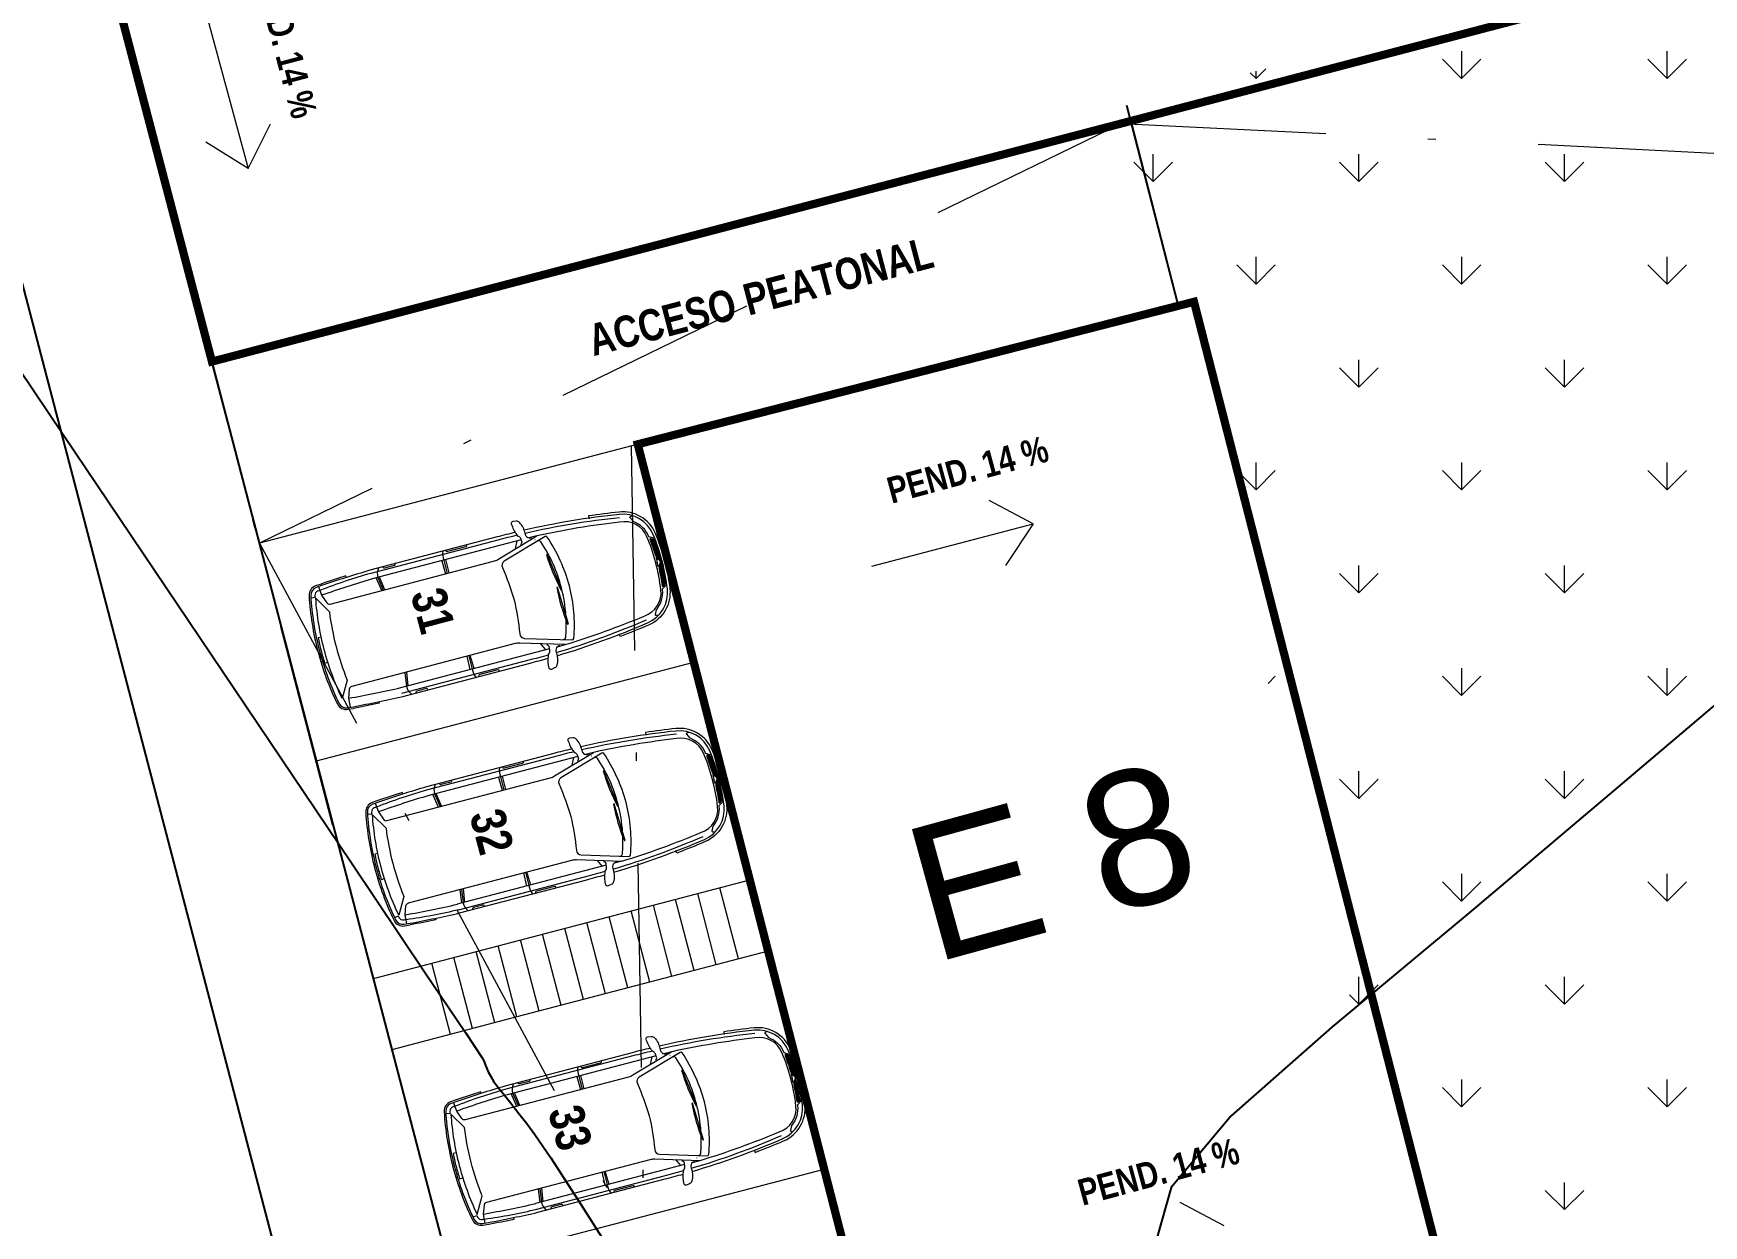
# Model space of a CAD drawing. Header units: metres. Extents: x -899 to -730, y -240 to 6.
# Drawn here: x -844.88 to -824.45, y -185.01 to -170.43 of the extents above; entities that cross this region are included whole.
import ezdxf

# ---------------------------------------------------------------- set-up
doc = ezdxf.new("R2010")
doc.units = ezdxf.units.M
doc.header["$LTSCALE"] = 5
doc.header["$MEASUREMENT"] = 0
doc.linetypes.add('DASHDOT', pattern=[1, 0.5, -0.25, 0, -0.25])
doc.linetypes.add('HIDDEN', pattern=[0.375, 0.25, -0.125])
doc.layers.get('0').update_dxf_attribs({"color": 30})
for name, color, linetype, lineweight in [('A-ANNO-TEXT', 3, 'Continuous', 18), ('A-AREA-PATT', 8, 'Continuous', 18), ('A-FLOR-OVHD', 3, 'HIDDEN', 18), ('U-ANNO-NOTE', 7, 'Continuous', 35), ('U-PARK-MNR', 255, 'Continuous', 13)]:
    doc.layers.add(name, color=color, linetype=linetype, lineweight=lineweight)
doc.layers.add('U-ANNO-DIMS', color=210, linetype='Continuous', lineweight=18, plot=False)
for name, color, linetype in [('U-BLDG', 7, 'Continuous'), ('U-GREN', 60, 'Continuous'), ('U-STRT', 4, 'Continuous'), ('U-TOPO-CURV', 8, 'Continuous')]:
    doc.layers.add(name, color=color, linetype=linetype)
doc.styles.add('E-ARIAL', font='arial.ttf')
doc.styles.add('E-ROMANS', font='romans.shx', dxfattribs={"width": 0.8})
doc.dimstyles.new('E-0200_TICK_24', dxfattribs={"dimscale": 0.001, "dimtxt": 480, "dimasz": 480, "dimexe": 240, "dimexo": 120, "dimgap": 240, "dimtad": 0, "dimzin": 0, "dimdsep": 46, "dimtxsty": 'E-ROMANS', "dimblk": 'OBLIQUE', "dimcen": 240, "dimclrd": 256, "dimclre": 256, "dimclrt": 256, "dimadec": 0, "dimazin": 0, "dimtfac": 1, "dimtmove": 1, "dimatfit": 3, "dimldrblk": 'OPEN90', "dimfxl": 1, "dimtfill": 1, "dimtolj": 1, "dimtzin": 0, "dimlwd": -1, "dimarcsym": 0})

# ---------------------------------------------------------------- blocks, each defined once
blk = doc.blocks.new('_Oblique')
at = {"color": 0, "linetype": 'ByBlock', "lineweight": -2}
blk.add_line((-0.5, -0.5), (0.5, 0.5), dxfattribs=at)
blk = doc.blocks.new('*D375')
at = {"layer": 'U-ANNO-DIMS', "linetype": 'DASHDOT', "lineweight": -2, "transparency": 16777216}
for p, q in [((-841.214, -180.102), (-845.255, -164.664)), ((-852.873, -183.154), (-856.915, -167.717))]:
    blk.add_line(p, q, dxfattribs=at)
at = {"layer": 'U-ANNO-DIMS', "transparency": 16777216}
for p, q in [((-845.195, -164.897), (-850.076, -166.174)), ((-856.854, -167.949), (-851.973, -166.671))]:
    blk.add_line(p, q, dxfattribs=at)
at = {"layer": 'U-ANNO-DIMS', "linetype": 'DASHDOT', "transparency": 16777216, "xscale": 0.48, "yscale": 0.48, "zscale": 0.48}
for p, rotation in [((-845.195, -164.897), 14.67112543496357), ((-856.854, -167.949), 194.6711254349636)]:
    blk.add_blockref('_Oblique', p, dxfattribs=dict(at, rotation=rotation))
at = {"layer": 'U-ANNO-DIMS', "linetype": 'DASHDOT', "transparency": 16777216, "insert": (-851.024, -166.423), "char_height": 0.48, "attachment_point": 5, "rotation": 14.6711, "style": 'E-ROMANS', "bg_fill": 3, "box_fill_scale": 1.25, "bg_fill_color": 256, "bg_fill_true_color": 13158600, "bg_fill_transparency": 0}
blk.add_mtext('\\A1;12.00', dxfattribs=at)
blk = doc.blocks.new('_Open90')
at = {"color": 0, "linetype": 'ByBlock', "lineweight": -2}
for p, q in [((-0.5, 0.5), (0, 0)), ((0, 0), (-1, 0)), ((0, 0), (-0.5, -0.5))]:
    blk.add_line(p, q, dxfattribs=at)

msp = doc.modelspace()

# ---------------------------------------------------------------- hatches: boundary and pattern name
at = {"layer": 'A-AREA-PATT', "linetype": 'DASHDOT'}
h = msp.add_hatch(dxfattribs=at)
h.set_pattern_fill('GRASS', color=256, scale=0.07, style=0)
h.set_pattern_definition([(90, (-133.418, 0), (-1.257235, 1.257235), [0.333375, -2.181095]), (45, (-133.418, 0), (-1.257236, 1.257236), [0.333375, -1.444625]), (135, (-133.418, 0), (-1.257236, -1.257236), [0.333375, -1.444625])])
edge = h.paths.add_edge_path()
edge.add_line((-752.312, -173.159), (-752.517, -173.21))
edge.add_line((-752.517, -173.21), (-757.708, -152.193))
edge.add_line((-757.708, -152.193), (-802.73, -163.774))
edge.add_line((-802.73, -163.774), (-805.665, -152.562))
edge.add_line((-805.665, -152.562), (-808.244, -153.233))
edge.add_line((-808.244, -153.233), (-805.308, -164.449))
edge.add_line((-805.308, -164.449), (-831.621, -171.338))
edge.add_line((-831.621, -171.338), (-825.452, -194.9))
edge.add_line((-825.452, -194.9), (-799.139, -188.011))
edge.add_line((-799.139, -188.011), (-796.191, -199.272))
edge.add_line((-796.191, -199.272), (-793.772, -198.638))
edge.add_line((-793.772, -198.638), (-796.735, -187.32))
edge.add_line((-796.735, -187.32), (-751.702, -175.53))
edge.add_line((-751.702, -175.53), (-752.313, -173.157))

# ---------------------------------------------------------------- linework, layer by layer
at = {"layer": 'A-ANNO-TEXT', "linetype": 'DASHDOT'}
for p, q in [((-842.785, -170.115, 8.83), (-842.253, -172.084, 8.83)), ((-842.253, -172.084, 8.83), (-841.979, -171.535, 8.83)), ((-842.253, -172.084, 8.83), (-842.769, -171.761, 8.83)), ((-832.651, -176.427, 8.83), (-833.188, -176.14, 8.83)), ((-834.624, -176.946, 8.83), (-832.651, -176.427, 8.83)), ((-832.651, -176.427, 8.83), (-832.991, -176.938, 8.83)), ((-830.317, -185.011, 8.83), (-830.854, -184.724, 8.83))]:
    msp.add_line(p, q, dxfattribs=at)
at = {"layer": 'A-FLOR-OVHD', "linetype": 'DASHDOT'}
for p, q in [((-831.57, -171.531, 8.83), (-751.702, -175.53, 8.83)), ((-830.684, -173.712, 8.83), (-825.885, -192.457, 8.83)), ((-837.567, -175.475, 8.83), (-837.251, -195.239, 8.83))]:
    msp.add_line(p, q, dxfattribs=at)
at = {"layer": 'U-BLDG', "const_width": 0.1, "elevation": 8.83}
msp.add_lwpolyline([(-837.487, -175.454), (-830.684, -173.712), (-825.885, -192.457), (-832.666, -194.194)], close=True, dxfattribs=at)
at = {"layer": 'U-GREN', "ltscale": 15, "elevation": 8.83}
for points in [[(-752.323, -173.162), (-752.517, -173.21), (-757.338, -154.47), (-757.145, -154.42), (-757.725, -152.198), (-802.693, -163.971), (-805.665, -152.562), (-808.244, -153.233), (-805.258, -164.642), (-831.458, -171.502), (-830.878, -173.762), (-830.684, -173.712), (-825.885, -192.457), (-826.078, -192.507), (-825.452, -194.9), (-799.139, -188.011), (-796.198, -199.244), (-793.78, -198.61), (-796.735, -187.32), (-751.702, -175.53), (-752.323, -173.162)], [(-831.508, -171.308), (-830.878, -173.762)]]:
    msp.add_lwpolyline(points, dxfattribs=at)
at = {"layer": 'U-PARK-MNR', "elevation": 8.83}
for points in [[(-836.793, -175.272), (-837.276, -175.399), (-842.113, -176.665)], [(-838.913, -176.624), (-840.736, -177.101)], [(-838.982, -176.731), (-838.961, -176.636)], [(-839.883, -176.878), (-839.836, -177.038)], [(-839.836, -176.865), (-839.799, -177.028)], [(-840.618, -177.243), (-840.684, -177.087)], [(-840.579, -177.233), (-840.645, -177.077)], [(-838.677, -177.894), (-838.613, -177.967)], [(-838.565, -177.954), (-840.387, -178.431)], [(-839.535, -178.208), (-839.572, -178.045)], [(-839.488, -178.196), (-839.535, -178.035)], [(-841.417, -179.326), (-836.802, -178.117)], [(-840.315, -178.24), (-840.297, -178.408)], [(-838.22, -179.272), (-840.042, -179.749)], [(-838.289, -179.379), (-838.268, -179.284)], [(-839.19, -179.525), (-839.143, -179.686)], [(-839.143, -179.513), (-839.106, -179.676)], [(-839.925, -179.891), (-839.991, -179.735)], [(-839.886, -179.88), (-839.952, -179.725)], [(-837.984, -180.542), (-837.92, -180.615)], [(-837.681, -180.552), (-837.777, -180.577)], [(-837.872, -180.602), (-839.694, -181.079)], [(-838.842, -180.856), (-838.879, -180.693)], [(-838.795, -180.844), (-838.842, -180.683)], [(-835.892, -181.652), (-838.964, -182.456), (-840.493, -182.857), (-840.72, -181.986), (-839.192, -181.586), (-836.117, -180.781)], [(-839.661, -180.898), (-839.643, -181.066)], [(-839.622, -180.887), (-839.604, -181.055)], [(-836.526, -181.818), (-836.754, -180.948)], [(-836.255, -181.747), (-836.483, -180.877)], [(-837.339, -182.031), (-837.567, -181.16)], [(-837.068, -181.96), (-837.296, -181.089)], [(-836.797, -181.889), (-837.025, -181.019)], [(-838.151, -182.244), (-838.379, -181.373)], [(-837.881, -182.173), (-838.108, -181.302)], [(-837.61, -182.102), (-837.838, -181.231)], [(-838.693, -182.386), (-838.921, -181.515)], [(-838.422, -182.315), (-838.65, -181.444)], [(-839.506, -182.598), (-839.734, -181.728)], [(-839.235, -182.527), (-839.463, -181.657)], [(-838.964, -182.456), (-839.192, -181.586)], [(-839.777, -182.669), (-840.005, -181.799)], [(-837.262, -182.931), (-839.084, -183.408)], [(-837.331, -183.038), (-837.31, -182.943)], [(-838.232, -183.185), (-838.185, -183.345)], [(-838.185, -183.172), (-838.148, -183.335)], [(-838.967, -183.55), (-839.033, -183.394)], [(-838.928, -183.54), (-838.994, -183.384)], [(-837.026, -184.201), (-836.962, -184.274)], [(-839.796, -185.517), (-835.207, -184.316)], [(-836.914, -184.261), (-838.736, -184.738)], [(-837.884, -184.515), (-837.921, -184.352)], [(-837.837, -184.503), (-837.884, -184.343)], [(-838.703, -184.557), (-838.685, -184.725)], [(-838.664, -184.547), (-838.646, -184.715)]]:
    msp.add_lwpolyline(points, dxfattribs=at)
for points in [[(-837.708, -176.352, 0.030527), (-838.865, -176.544, 0.148415), (-838.932, -176.411, 0.230944), (-838.973, -176.396), (-839.016, -176.4, 0.474401), (-839.033, -176.426, 0.077882), (-838.967, -176.563)], [(-838.473, -178.039, 0.030512), (-837.366, -177.637, 0.333012), (-837.124, -177.223, 0.035089), (-837.188, -176.883, 0.035089), (-837.299, -176.556, 0.333012), (-837.712, -176.312, 0.030512), (-838.875, -176.505)], [(-837.266, -176.903, 0.035364), (-837.374, -176.584, 0.355184), (-837.708, -176.406, 0.024392), (-838.723, -176.574)], [(-837.159, -176.875, 0.035089), (-837.271, -176.544, 0.333012), (-837.716, -176.283, 0.008677), (-838.088, -176.331), (-838.082, -176.364)], [(-837.278, -176.607), (-837.351, -176.586, 0.001094), (-837.355, -176.576, 0.204341), (-837.536, -176.401, -0.121962), (-837.54, -176.399), (-837.58, -176.353, -0.526865), (-837.576, -176.337), (-837.551, -176.327)], [(-838.984, -176.531, 0.004497), (-839.208, -176.587), (-840.764, -176.995, 0.008757), (-841.353, -177.182), (-841.42, -177.206, 0.33391), (-841.486, -177.306, 0.049233), (-841.379, -177.98, 0.049233), (-841.142, -178.62, 0.33391), (-841.035, -178.675), (-840.965, -178.663, 0.008757), (-840.36, -178.537), (-838.804, -178.13, 0.004497), (-838.582, -178.07)], [(-841.39, -177.195), (-841.353, -177.301), (-841.291, -177.391, 0.318175), (-841.248, -177.408), (-839.251, -176.885, 0.07261), (-839.197, -176.862), (-838.723, -176.574), (-838.819, -176.599)], [(-838.961, -176.567, 0.004782), (-839.198, -176.626), (-840.753, -177.033)], [(-838.323, -177.187, 0.081313), (-838.593, -176.588, 0.39897), (-838.62, -176.582), (-839.119, -176.885, 0.386285), (-839.142, -176.962, -0.028833), (-838.997, -177.357, -0.028833), (-838.93, -177.771, 0.386285), (-838.872, -177.827), (-838.289, -177.847, 0.39897), (-838.268, -177.829, 0.085834), (-838.323, -177.186)], [(-838.968, -176.556, 0.179061), (-838.948, -176.576, -0.20076), (-838.921, -176.603), (-838.907, -176.64, -0.386037), (-838.921, -176.678)], [(-838.867, -176.537, 0.073812), (-838.858, -176.565), (-838.854, -176.572, 0.346455), (-838.798, -176.598, -0.000174), (-838.784, -176.595)], [(-838.743, -176.621, 0.000015), (-838.744, -176.621)], [(-838.42, -177.211, 0.086771), (-838.673, -176.647, 0.399668), (-838.714, -176.639)], [(-837.248, -176.841, 0.025368), (-837.327, -176.609)], [(-837.231, -176.856, 0.026405), (-837.313, -176.613)], [(-837.214, -176.871, 0.027374), (-837.298, -176.617)], [(-839.872, -176.761, 0.092017), (-839.86, -176.871), (-839.817, -177.033)], [(-839.583, -176.686), (-839.581, -176.69, -0.414214), (-839.592, -176.709), (-839.814, -176.767, -0.414214), (-839.832, -176.756), (-839.833, -176.751)], [(-837.159, -176.875, -0.035089), (-837.095, -177.219, -0.333012), (-837.354, -177.665, -0.008677), (-837.702, -177.805), (-837.713, -177.774)], [(-837.21, -176.888), (-837.255, -176.848, 0.74325), (-837.263, -176.852), (-837.251, -176.899)], [(-840.752, -177.033, 0.024357), (-841.374, -177.242, 0.000346), (-841.402, -177.252, 0.337483), (-841.435, -177.303, 0.001846), (-841.433, -177.328), (-841.482, -177.335)], [(-841.051, -177.083), (-841.057, -177.064, 0.004489), (-841.359, -177.163)], [(-840.656, -176.967, 0.193782), (-840.665, -177.082), (-840.599, -177.238)], [(-840.458, -176.915), (-840.456, -176.919, -0.414214), (-840.467, -176.938), (-840.583, -176.968, -0.414214), (-840.601, -176.957), (-840.603, -176.953)], [(-838.374, -177.904, 0.024392), (-837.407, -177.554, 0.355184), (-837.204, -177.234, 0.035364), (-837.266, -176.903)], [(-837.21, -176.889), (-837.229, -176.947, -0.74325), (-837.239, -176.946), (-837.251, -176.9)], [(-837.175, -177.19, 0.025368), (-837.219, -176.949)], [(-837.164, -177.18, 0.026405), (-837.212, -176.927)], [(-837.153, -177.169, 0.027374), (-837.205, -176.906)], [(-841.359, -177.163), (-841.427, -177.187, 0.33391), (-841.506, -177.307, 0.049233), (-841.399, -177.985, 0.049233), (-841.16, -178.629, 0.33391), (-841.032, -178.695), (-840.961, -178.683)], [(-840.732, -177.1, 0.013486), (-841.353, -177.301)], [(-838.365, -177.548, 0.047678), (-838.42, -177.211)], [(-837.232, -177.545), (-837.258, -177.549, -0.526865), (-837.27, -177.537), (-837.257, -177.477, -0.121962), (-837.255, -177.473, 0.204341), (-837.184, -177.232, 0.001094), (-837.185, -177.222), (-837.131, -177.168)], [(-838.484, -178, 0.030527), (-837.381, -177.6)], [(-838.398, -177.843, 0.399668), (-838.368, -177.816, 0.029207), (-838.362, -177.607)], [(-841.358, -177.811), (-841.397, -177.819, 0.011619), (-841.36, -177.975, 0.011619), (-841.316, -178.129), (-841.277, -178.118)], [(-838.47, -177.929), (-838.374, -177.904), (-838.93, -177.886, 0.07261), (-838.987, -177.892), (-840.984, -178.415, 0.318175), (-841.014, -178.45), (-841.023, -178.559), (-841.004, -178.67)], [(-838.416, -177.874, 0.000015), (-838.415, -177.873)], [(-840.37, -178.499), (-838.814, -178.091, 0.004782), (-838.578, -178.027)], [(-839.554, -178.04), (-839.511, -178.202, 0.092017), (-839.468, -178.304)], [(-838.438, -177.916, -0.000174), (-838.452, -177.92, 0.346455), (-838.488, -177.97), (-838.488, -177.978, 0.073812), (-838.482, -178.007, -0.148415), (-838.475, -178.155, -0.230944), (-838.503, -178.189), (-838.543, -178.206, -0.474401), (-838.57, -178.192, -0.077882), (-838.58, -178.04, -0.179061), (-838.571, -178.013, 0.20076), (-838.562, -177.976), (-838.567, -177.936, 0.386037), (-838.599, -177.911)], [(-840.335, -178.245), (-840.316, -178.413, 0.193782), (-840.252, -178.509)], [(-839.179, -178.228), (-839.18, -178.223, 0.414214), (-839.198, -178.213), (-839.42, -178.271, 0.414214), (-839.43, -178.289), (-839.429, -178.294)], [(-841.023, -178.559, 0.013486), (-840.384, -178.43)], [(-840.054, -178.457), (-840.055, -178.453, 0.414214), (-840.073, -178.442), (-840.189, -178.472, 0.414214), (-840.2, -178.491), (-840.199, -178.495)], [(-840.654, -178.601), (-840.65, -178.621, -0.004489), (-840.961, -178.683)], [(-837.014, -179, 0.030527), (-838.172, -179.192, 0.148415), (-838.239, -179.059, 0.230944), (-838.28, -179.044), (-838.323, -179.048, 0.474401), (-838.34, -179.073, 0.077882), (-838.274, -179.21)], [(-837.78, -180.687, 0.030512), (-836.672, -180.285, 0.333012), (-836.431, -179.87, 0.035089), (-836.495, -179.531, 0.035089), (-836.606, -179.203, 0.333012), (-837.019, -178.96, 0.030512), (-838.181, -179.153)], [(-836.573, -179.551, 0.035364), (-836.681, -179.232, 0.355184), (-837.014, -179.053, 0.024392), (-838.029, -179.221)], [(-836.466, -179.523, 0.035089), (-836.578, -179.192, 0.333012), (-837.023, -178.93, 0.008677), (-837.394, -178.978), (-837.389, -179.011)], [(-836.585, -179.254), (-836.658, -179.234, 0.001094), (-836.662, -179.224, 0.204341), (-836.842, -179.049, -0.121962), (-836.846, -179.046), (-836.887, -179, -0.526865), (-836.883, -178.984), (-836.858, -178.975)], [(-838.291, -179.179, 0.004497), (-838.515, -179.235), (-840.07, -179.642, 0.008757), (-840.659, -179.829), (-840.727, -179.853, 0.33391), (-840.793, -179.954, 0.049233), (-840.686, -180.628, 0.049233), (-840.449, -181.268, 0.33391), (-840.342, -181.323), (-840.271, -181.311, 0.008757), (-839.666, -181.185), (-838.111, -180.778, 0.004497), (-837.888, -180.718)], [(-840.697, -179.843), (-840.659, -179.949), (-840.598, -180.039, 0.318175), (-840.555, -180.056), (-838.557, -179.533, 0.07261), (-838.504, -179.51), (-838.029, -179.221), (-838.126, -179.247)], [(-838.268, -179.214, 0.004782), (-838.504, -179.274), (-840.06, -179.681)], [(-838.89, -179.333), (-838.888, -179.338, -0.414214), (-838.899, -179.356), (-839.12, -179.414, -0.414214), (-839.139, -179.404), (-839.14, -179.399)], [(-837.63, -179.834, 0.081313), (-837.9, -179.235, 0.39897), (-837.927, -179.229), (-838.426, -179.532, 0.386285), (-838.449, -179.61, -0.028833), (-838.304, -180.004, -0.028833), (-838.237, -180.419, 0.386285), (-838.179, -180.475), (-837.596, -180.495, 0.39897), (-837.575, -180.477, 0.085834), (-837.63, -179.833)], [(-838.275, -179.204, 0.179061), (-838.255, -179.223, -0.20076), (-838.228, -179.251), (-838.214, -179.288, -0.386037), (-838.228, -179.326)], [(-838.174, -179.185, 0.073812), (-838.165, -179.213), (-838.161, -179.22, 0.346455), (-838.105, -179.246, -0.000174), (-838.09, -179.243)], [(-838.05, -179.269, 0.000015), (-838.051, -179.269)], [(-837.727, -179.859, 0.086771), (-837.98, -179.295, 0.399668), (-838.021, -179.286)], [(-836.554, -179.489, 0.025368), (-836.634, -179.257)], [(-836.538, -179.504, 0.026405), (-836.619, -179.26)], [(-836.521, -179.518, 0.027374), (-836.605, -179.264)], [(-839.179, -179.409, 0.092017), (-839.167, -179.519), (-839.124, -179.681)], [(-836.466, -179.523, -0.035089), (-836.401, -179.867, -0.333012), (-836.661, -180.312, -0.008677), (-837.008, -180.453), (-837.02, -180.421)], [(-836.517, -179.536), (-836.562, -179.495, 0.74325), (-836.57, -179.5), (-836.558, -179.547)], [(-836.516, -179.537), (-836.536, -179.594, -0.74325), (-836.546, -179.594), (-836.558, -179.547)], [(-840.059, -179.681, 0.024357), (-840.68, -179.89, 0.000346), (-840.709, -179.9, 0.337483), (-840.742, -179.951, 0.001846), (-840.74, -179.976), (-840.789, -179.982)], [(-840.358, -179.731), (-840.364, -179.712, 0.004489), (-840.666, -179.811)], [(-840.311, -181.318), (-840.33, -181.207), (-840.321, -181.098, -0.318175), (-840.291, -181.063), (-838.294, -180.54, -0.07261), (-838.236, -180.533), (-837.681, -180.552, 0.024392), (-836.714, -180.201, 0.355184), (-836.51, -179.882, 0.035364), (-836.573, -179.551)], [(-839.963, -179.614, 0.193782), (-839.972, -179.73), (-839.905, -179.885)], [(-839.764, -179.562), (-839.763, -179.567, -0.414214), (-839.774, -179.585), (-839.89, -179.616, -0.414214), (-839.908, -179.605), (-839.909, -179.6)], [(-836.482, -179.838, 0.025368), (-836.526, -179.596)], [(-836.471, -179.827, 0.026405), (-836.519, -179.575)], [(-836.46, -179.817, 0.027374), (-836.512, -179.554)], [(-840.666, -179.811), (-840.734, -179.835, 0.33391), (-840.813, -179.955, 0.049233), (-840.705, -180.633, 0.049233), (-840.467, -181.277, 0.33391), (-840.339, -181.343), (-840.268, -181.33)], [(-840.039, -179.748, 0.013486), (-840.659, -179.949)], [(-837.672, -180.196, 0.047678), (-837.727, -179.859)], [(-836.539, -180.193), (-836.565, -180.197, -0.526865), (-836.577, -180.185), (-836.564, -180.125, -0.121962), (-836.562, -180.121, 0.204341), (-836.491, -179.88, 0.001094), (-836.492, -179.869), (-836.438, -179.816)], [(-837.791, -180.648, 0.030527), (-836.688, -180.248)], [(-837.705, -180.491, 0.399668), (-837.674, -180.464, 0.029207), (-837.669, -180.254)], [(-840.665, -180.458), (-840.704, -180.467, 0.011619), (-840.667, -180.623, 0.011619), (-840.622, -180.777), (-840.584, -180.765)], [(-837.745, -180.563, -0.000174), (-837.759, -180.568, 0.346455), (-837.795, -180.618), (-837.795, -180.626, 0.073812), (-837.789, -180.655, -0.148415), (-837.782, -180.803, -0.230944), (-837.81, -180.837), (-837.85, -180.854, -0.474401), (-837.877, -180.84, -0.077882), (-837.886, -180.688, -0.179061), (-837.878, -180.661, 0.20076), (-837.869, -180.623), (-837.874, -180.584, 0.386037), (-837.905, -180.559)], [(-837.723, -180.521, 0.000015), (-837.722, -180.521)], [(-839.677, -181.147), (-838.121, -180.739, 0.004782), (-837.885, -180.675)], [(-838.861, -180.688), (-838.818, -180.85, 0.092017), (-838.775, -180.952)], [(-839.642, -180.893), (-839.623, -181.061, 0.193782), (-839.559, -181.157)], [(-838.486, -180.876), (-838.487, -180.871, 0.414214), (-838.505, -180.861), (-838.727, -180.918, 0.414214), (-838.737, -180.937), (-838.736, -180.942)], [(-839.675, -181.146, -0.024357), (-840.319, -181.268, -0.000346), (-840.349, -181.273, -0.337483), (-840.403, -181.245, -0.001846), (-840.413, -181.223), (-840.459, -181.241)], [(-840.33, -181.207, 0.013486), (-839.691, -181.078)], [(-839.36, -181.105), (-839.362, -181.1, 0.414214), (-839.38, -181.09), (-839.496, -181.12, 0.414214), (-839.507, -181.138), (-839.506, -181.143)], [(-839.961, -181.249), (-839.957, -181.269, -0.004489), (-840.268, -181.33)], [(-835.508, -183.182, 0.035089), (-835.62, -182.851, 0.333012), (-836.065, -182.59, 0.008677), (-836.436, -182.638), (-836.431, -182.671)], [(-837.27, -182.985, 0.386037), (-837.256, -182.947), (-837.27, -182.911, 0.20076), (-837.296, -182.883, -0.179061), (-837.317, -182.863, -0.077882), (-837.384, -182.726, -0.474401), (-837.366, -182.7), (-837.323, -182.696, -0.230944), (-837.282, -182.711, -0.148415), (-837.216, -182.844, 0.073812), (-837.207, -182.872), (-837.203, -182.879, 0.346455), (-837.147, -182.906, -0.000174), (-837.132, -182.902)], [(-836.822, -184.346, 0.030512), (-835.714, -183.944, 0.333012), (-835.473, -183.53, 0.035089), (-835.537, -183.19, 0.035089), (-835.648, -182.863, 0.333012), (-836.061, -182.619, 0.030512), (-837.223, -182.812)], [(-836.056, -182.659, 0.030527), (-837.214, -182.851)], [(-835.615, -183.21, 0.035364), (-835.723, -182.891, 0.355184), (-836.056, -182.713, 0.024392), (-837.071, -182.881), (-837.167, -182.906)], [(-835.9, -182.635), (-835.925, -182.644, 0.526865), (-835.929, -182.66), (-835.888, -182.706, 0.121962), (-835.884, -182.709, -0.204341), (-835.704, -182.883, -0.001094), (-835.7, -182.893), (-835.627, -182.914)], [(-837.333, -182.838, 0.004497), (-837.556, -182.894), (-839.112, -183.302, 0.008757), (-839.701, -183.489), (-839.769, -183.513, 0.33391), (-839.835, -183.613, 0.049233), (-839.728, -184.287, 0.049233), (-839.491, -184.928, 0.33391), (-839.384, -184.982), (-839.313, -184.97, 0.008757), (-838.708, -184.845), (-837.153, -184.437, 0.004497), (-836.93, -184.377)], [(-837.071, -182.881), (-837.546, -183.169, -0.07261), (-837.599, -183.192), (-839.597, -183.715, -0.318175), (-839.64, -183.699), (-839.701, -183.608), (-839.739, -183.502)], [(-837.31, -182.874, 0.004782), (-837.546, -182.933), (-839.102, -183.34)], [(-838.182, -183.058), (-838.181, -183.063, 0.414214), (-838.162, -183.074), (-837.941, -183.016, 0.414214), (-837.93, -182.997), (-837.931, -182.993)], [(-836.672, -183.494, 0.081313), (-836.942, -182.895, 0.39897), (-836.969, -182.889), (-837.468, -183.192, 0.386285), (-837.491, -183.269, -0.028833), (-837.346, -183.664, -0.028833), (-837.279, -184.078, 0.386285), (-837.221, -184.135), (-836.638, -184.154, 0.39897), (-836.617, -184.136, 0.085834), (-836.672, -183.493)], [(-837.092, -182.928, 0.000015), (-837.093, -182.928)], [(-836.769, -183.519, 0.086771), (-837.022, -182.955, 0.399668), (-837.063, -182.946)], [(-835.596, -183.148, 0.025368), (-835.676, -182.916)], [(-835.58, -183.163, 0.026405), (-835.661, -182.92)], [(-835.563, -183.178, 0.027374), (-835.647, -182.924)], [(-838.221, -183.068, 0.092017), (-838.209, -183.179), (-838.166, -183.34)], [(-836.819, -184.237), (-836.723, -184.211, 0.024392), (-835.756, -183.861, 0.355184), (-835.552, -183.542, 0.035364), (-835.615, -183.21)], [(-836.062, -184.081), (-836.05, -184.112, 0.008677), (-835.703, -183.972, 0.333012), (-835.443, -183.526, 0.035089), (-835.508, -183.182)], [(-835.558, -183.195), (-835.604, -183.155, 0.74325), (-835.612, -183.16), (-835.6, -183.206)], [(-835.558, -183.196), (-835.578, -183.254, -0.74325), (-835.588, -183.253), (-835.6, -183.207)], [(-835.502, -183.476, 0.027374), (-835.554, -183.214)], [(-839.101, -183.34, 0.024357), (-839.722, -183.549, 0.000346), (-839.751, -183.559, 0.337483), (-839.784, -183.61, 0.001846), (-839.782, -183.635), (-839.831, -183.642)], [(-839.4, -183.39), (-839.406, -183.371, 0.004489), (-839.708, -183.47)], [(-839.081, -183.407, 0.013486), (-839.701, -183.608)], [(-838.947, -183.545), (-839.013, -183.389, -0.193782), (-839.005, -183.274)], [(-838.806, -183.222), (-838.805, -183.227, -0.414214), (-838.816, -183.245), (-838.932, -183.275, -0.414214), (-838.95, -183.265), (-838.951, -183.26)], [(-835.524, -183.497, 0.025368), (-835.568, -183.256)], [(-835.513, -183.487, 0.026405), (-835.561, -183.235)], [(-839.708, -183.47), (-839.775, -183.494, 0.33391), (-839.855, -183.614, 0.049233), (-839.747, -184.292, 0.049233), (-839.509, -184.936, 0.33391), (-839.381, -185.002), (-839.31, -184.99)], [(-836.714, -183.855, 0.047678), (-836.769, -183.518)], [(-835.48, -183.475), (-835.534, -183.529, -0.001094), (-835.532, -183.539, -0.204341), (-835.604, -183.78, 0.121962), (-835.606, -183.784), (-835.618, -183.844, 0.526865), (-835.607, -183.856), (-835.581, -183.852)], [(-836.833, -184.307, 0.030527), (-835.73, -183.907)], [(-836.747, -184.151, 0.399668), (-836.716, -184.123, 0.029207), (-836.711, -183.914)], [(-839.707, -184.118), (-839.746, -184.126, 0.011619), (-839.709, -184.282, 0.011619), (-839.664, -184.437), (-839.626, -184.425)], [(-839.353, -184.977), (-839.372, -184.866), (-839.363, -184.757, -0.318175), (-839.333, -184.722), (-837.336, -184.199, -0.07261), (-837.278, -184.193), (-836.723, -184.211)], [(-836.787, -184.223, -0.000174), (-836.801, -184.227, 0.346455), (-836.837, -184.277), (-836.837, -184.285, 0.073812), (-836.831, -184.314, -0.148415), (-836.824, -184.462, -0.230944), (-836.852, -184.496), (-836.892, -184.513, -0.474401), (-836.919, -184.499, -0.077882), (-836.928, -184.347, -0.179061), (-836.92, -184.32, 0.20076), (-836.911, -184.283), (-836.916, -184.244, 0.386037), (-836.947, -184.218)], [(-836.765, -184.181, 0.000015), (-836.764, -184.18)], [(-838.719, -184.806), (-837.163, -184.399, 0.004782), (-836.927, -184.334)], [(-837.903, -184.347), (-837.86, -184.509, 0.092017), (-837.817, -184.611)], [(-838.684, -184.552), (-838.665, -184.72, 0.193782), (-838.601, -184.816)], [(-837.528, -184.535), (-837.529, -184.531, 0.414214), (-837.547, -184.52), (-837.769, -184.578, 0.414214), (-837.779, -184.596), (-837.778, -184.601)], [(-839.501, -184.901), (-839.455, -184.882, 0.001846), (-839.445, -184.905, 0.337483), (-839.391, -184.933, 0.000346), (-839.361, -184.928, 0.024357), (-838.717, -184.806)], [(-839.372, -184.866, 0.013486), (-838.733, -184.737)], [(-838.402, -184.764), (-838.404, -184.76, 0.414214), (-838.422, -184.749), (-838.538, -184.779, 0.414214), (-838.549, -184.798), (-838.548, -184.802)], [(-839.31, -184.99, 0.004489), (-838.999, -184.928), (-839.003, -184.908)]]:
    msp.add_lwpolyline(points, format="xyb", dxfattribs=at)
for points in [[(-837.293, -176.618), (-837.325, -176.609, 0.621128), (-837.337, -176.622, -0.021214), (-837.27, -176.815, 0.138742), (-837.261, -176.829), (-837.198, -176.885, 0.02729), (-837.28, -176.63, 0.236715)], [(-838.426, -177.234), (-838.417, -177.23), (-838.593, -176.799), (-838.602, -176.803, 0.051752)], [(-837.226, -176.982, -0.021214), (-837.19, -177.183, 0.621128), (-837.173, -177.188), (-837.15, -177.165, 0.236715), (-837.144, -177.148, 0.02729), (-837.198, -176.886), (-837.225, -176.966, 0.138742)], [(-838.344, -177.653), (-838.335, -177.65), (-838.468, -177.204), (-838.477, -177.207, 0.051752)], [(-841.103, -178.563, -0.046663), (-841.321, -177.965, -0.046663), (-841.424, -177.337), (-841.258, -177.502, 0.033192), (-841.176, -177.927, 0.033192), (-841.039, -178.338)], [(-836.587, -179.278, 0.236715), (-836.6, -179.266), (-836.631, -179.257, 0.621128), (-836.643, -179.27, -0.021214), (-836.577, -179.463, 0.138742), (-836.568, -179.477), (-836.505, -179.533, 0.02729)], [(-837.733, -179.881), (-837.724, -179.878), (-837.9, -179.447), (-837.908, -179.45, 0.051752)], [(-836.451, -179.796, 0.02729), (-836.505, -179.534), (-836.532, -179.613, 0.138742), (-836.533, -179.63, -0.021214), (-836.497, -179.83, 0.621128), (-836.48, -179.836), (-836.457, -179.813, 0.236715)], [(-837.65, -180.3), (-837.641, -180.298), (-837.775, -179.852), (-837.784, -179.855, 0.051752)], [(-840.41, -181.21, -0.046663), (-840.628, -180.613, -0.046663), (-840.731, -179.985), (-840.565, -180.149, 0.033192), (-840.483, -180.575, 0.033192), (-840.346, -180.985)], [(-835.685, -182.93, -0.021214), (-835.618, -183.122, 0.138742), (-835.61, -183.136), (-835.547, -183.192, 0.02729), (-835.629, -182.937, 0.236715), (-835.642, -182.925), (-835.673, -182.916, 0.621128)], [(-836.775, -183.541), (-836.766, -183.537), (-836.942, -183.106), (-836.95, -183.11, 0.051752)], [(-835.539, -183.49, 0.021214), (-835.575, -183.289, -0.138742), (-835.574, -183.273), (-835.547, -183.193, -0.02729), (-835.493, -183.455, -0.236715), (-835.499, -183.472), (-835.522, -183.495, -0.621128)], [(-836.692, -183.96), (-836.683, -183.957), (-836.817, -183.511), (-836.826, -183.514, 0.051752)], [(-839.452, -184.87), (-839.388, -184.645, -0.033192), (-839.525, -184.234, -0.033192), (-839.606, -183.809), (-839.773, -183.644, 0.046663), (-839.67, -184.272, 0.046663)]]:
    msp.add_lwpolyline(points, format="xyb", close=True, dxfattribs=at)
at = {"layer": 'U-STRT', "ltscale": 15}
msp.add_line((-836.832, -204.735, 8.83), (-846.914, -166.226, 8.83), dxfattribs=at)
at = {"layer": 'U-TOPO-CURV', "color": 8, "elevation": 107.83}
msp.add_lwpolyline([(-824.297, -178.626), (-825.555, -179.693), (-827.269, -181.142), (-828.997, -182.582), (-830.231, -183.664), (-830.965, -184.543), (-831.198, -185.377), (-830.924, -186.32), (-830.14, -187.528), (-828.844, -189.156), (-827.03, -191.361), (-825.229, -193.572), (-823.91, -195.188)], dxfattribs=at)

# ---------------------------------------------------------------- texts
at = {"layer": 'A-ANNO-TEXT', "style": 'E-ARIAL'}
msp.add_text('E 8', height=1.6522, rotation=15.3605, dxfattribs=at).set_placement((-833.879, -181.804))
at = {"layer": 'A-ANNO-TEXT', "linetype": 'DASHDOT', "style": 'E-ROMANS'}
for s, insert, char_height, width, attachment_point, rotation in [('{\\fArial|b1|i0|c0|p34;PEND. 14 %}', (-841.912, -169.465, 8.83), 0.32102, 4.69283, 1, 284.7116), ('{\\fArial|b1|i0|c0|p34;ACCESO PEATONAL}', (-833.939, -172.912, 1.766), 0.38523, 5.6314, 3, 14.6308), ('{\\fArial|b1|i0|c0|p34;PEND. 14 %}', (-832.522, -175.346, 8.83), 0.32102, 4.69283, 3, 15.1547), ('{\\fArial|b1|i0|c0|p34;PEND. 14 %}', (-830.188, -183.93, 8.83), 0.32102, 4.69283, 3, 15.1547)]:
    msp.add_mtext(s, dxfattribs=dict(at, insert=insert, char_height=char_height, width=width, attachment_point=attachment_point, rotation=rotation))
at = {"layer": 'U-ANNO-NOTE', "char_height": 0.42803, "width": 0.51687, "attachment_point": 9, "rotation": 284.8706, "style": 'E-ROMANS'}
for s, insert in [('{\\fArial|b1|i0|c0|p34;31}', (-840.136, -177.8, -17.66)), ('{\\fArial|b1|i0|c0|p34;32}', (-839.416, -180.503, -17.66)), ('{\\fArial|b1|i0|c0|p34;33}', (-838.456, -184.123, -17.66))]:
    msp.add_mtext(s, dxfattribs=dict(at, insert=insert))

# ---------------------------------------------------------------- next in the draw order: dimensions: what is measured, and where the dimension line sits
at = {"layer": 'U-ANNO-DIMS', "linetype": 'DASHDOT'}
dim = msp.add_aligned_dim(p1=(-841.183, -180.218, 8.83), p2=(-852.843, -183.271, 8.83), distance=-15.838, text='12.00', dimstyle='E-0200_TICK_24', dxfattribs=at)
dim.commit()
dim.dimension.update_dxf_attribs({"geometry": '*D375', "text_midpoint": (-851.024, -166.423, 8.83)})

# ---------------------------------------------------------------- next in the draw order: hatches: boundary and pattern name
at = {"layer": 'A-AREA-PATT', "ltscale": 15}
h = msp.add_hatch(dxfattribs=at)
h.set_pattern_fill('GRASS', color=256, scale=0.05, angle=-59.0428, style=0)
h.set_pattern_definition([(30.95724, (0, 0), (0.3081602, 1.2320451), [0.238125, -1.557925]), (345.95724, (0, 0), (0.3081604, 1.232046), [0.238125, -1.031875]), (75.95724, (0, 0), (-1.232046, 0.3081604), [0.238125, -1.031875])])
edge = h.paths.add_edge_path()
edge.add_arc((-33022.98, -8633.019), 33261.318, 14.665547, 14.6732388)
edge.add_line((-846.441, -207.724), (-850.987, -208.914))
edge.add_line((-850.987, -208.914), (-850.949, -209.059))
edge.add_line((-850.949, -209.059), (-857.721, -210.832))
edge.add_line((-857.721, -210.832), (-867.523, -173.394))
edge.add_line((-867.523, -173.394), (-856.204, -170.43))
edge.add_line((-856.204, -170.43), (-859.131, -159.251))
edge.add_line((-859.131, -159.251), (-872.262, -162.552))
edge.add_line((-872.262, -162.552), (-858.373, -215.451))
edge.add_line((-858.373, -215.451), (-845.31, -212.043))

# ---------------------------------------------------------------- next in the draw order: linework, layer by layer
at = {"layer": 'A-FLOR-OVHD', "linetype": 'DASHDOT'}
for p, q in [((-831.57, -171.531, 8.83), (-842.113, -176.665, 8.83)), ((-842.113, -176.665, 8.83), (-832.666, -194.194, 8.83))]:
    msp.add_line(p, q, dxfattribs=at)
at = {"layer": 'U-BLDG', "const_width": 0.1, "elevation": 8.83}
msp.add_lwpolyline([(-825.748, -162.771), (-823.976, -169.543), (-842.694, -174.443), (-844.467, -167.672)], close=True, dxfattribs=at)
at = {"layer": 'U-STRT', "ltscale": 15, "elevation": 8.83}
msp.add_lwpolyline([(-844.468, -167.672), (-833.633, -209.058)], dxfattribs=at)
at = {"layer": 'U-TOPO-CURV', "color": 8, "elevation": 110.83}
msp.add_lwpolyline([(-847.378, -171.077), (-844.512, -175.336), (-842.422, -178.44), (-840.987, -180.573), (-840.085, -181.915), (-839.594, -182.648), (-839.391, -182.955), (-839.355, -183.017), (-839.363, -183.017), (-839.316, -183.127), (-839.273, -183.206), (-839.265, -183.219), (-839.258, -183.231), (-839.246, -183.248), (-839.225, -183.276), (-839.189, -183.322), (-839.133, -183.394), (-839.053, -183.496), (-838.943, -183.637), (-838.844, -183.758), (-838.744, -183.893), (-838.551, -184.179), (-838.179, -184.755), (-837.537, -185.76)], dxfattribs=at)

# ---------------------------------------------------------------- next in the draw order: texts
at = {"layer": 'A-ANNO-TEXT', "style": 'E-ARIAL'}
msp.add_text('PRIVADA DE LOS GIRASOLES', height=0.92522, rotation=285.1949, dxfattribs=at).set_placement((-849.783, -175.647))

doc.saveas('drawing.dxf')
